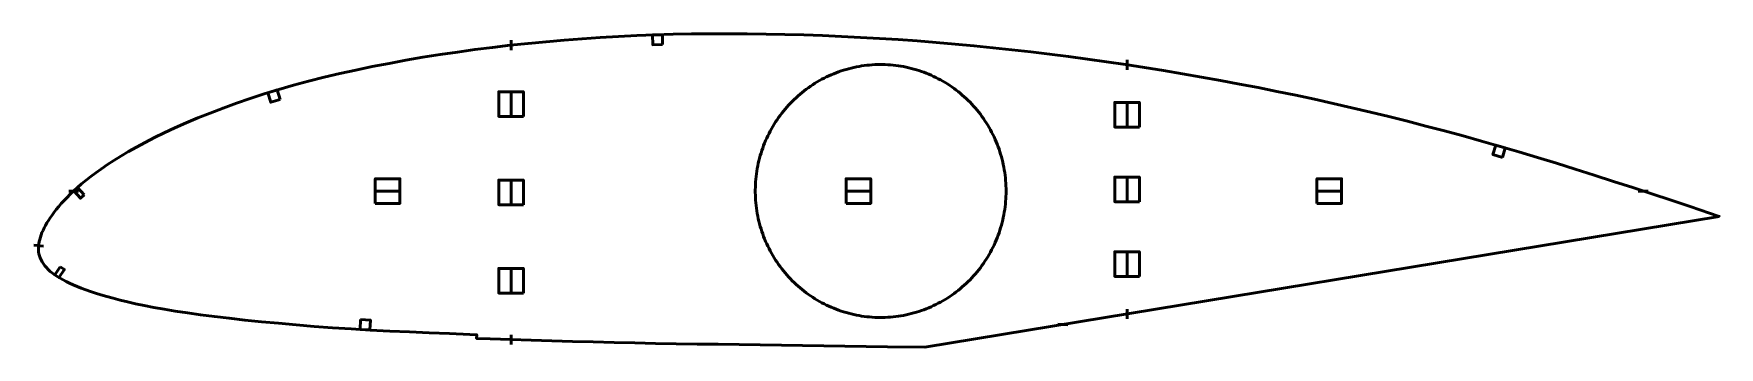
# Model space of a CAD drawing. Header units: metres. Extents: x -3 to 681, y -63 to 64.
import ezdxf

# ---------------------------------------------------------------- set-up
doc = ezdxf.new("R2010")
doc.units = ezdxf.units.M
doc.layers.add('Layer', color=1, linetype='Continuous', lineweight=50)

msp = doc.modelspace()

# ---------------------------------------------------------------- linework, layer by layer
at = {"layer": 'Layer'}
for p, q in [((190.55, 57.12), (190.55, 61.12)), ((340.55, 51.3), (340.55, 51.8)), ((440.55, 49.17), (440.55, 53.17)), ((190.55, 40.74), (190.55, 29.74)), ((440.55, 36.46), (440.55, 25.46)), ((15.01, 0), (11.01, 0)), ((145.91, 0), (134.91, 0)), ((190.55, 4.92), (190.55, -6.08)), ((289.66, 0), (289.16, 0)), ((337.03, 0), (326.03, 0)), ((391.44, 0), (391.94, 0)), ((440.55, 6.15), (440.55, -4.85)), ((528.14, 0), (517.14, 0)), ((648.05, 0), (652.05, 0)), ((0.79, -22.33), (-3.2, -22.03)), ((440.55, -24.16), (440.55, -35.16)), ((190.55, -30.91), (190.55, -41.91)), ((440.55, -47.87), (440.55, -51.87)), ((340.55, -51.3), (340.55, -51.8)), ((412.47, -54.01), (416.46, -54.32)), ((190.55, -58.29), (190.55, -62.29))]:
    msp.add_line(p, q, dxfattribs=at)
for points in [[(680.94, -10.33), (680.94, -10.33), (676.99, -8.98), (669.18, -6.34), (661.38, -3.73), (653.58, -1.15), (645.78, 1.39), (637.98, 3.91), (630.21, 6.4), (622.48, 8.84), (614.82, 11.23), (607.19, 13.57), (599.61, 15.84), (592.04, 18.05), (584.49, 20.21), (576.95, 22.32), (569.41, 24.37), (561.89, 26.36), (554.37, 28.3), (546.85, 30.18), (539.31, 32.01), (531.76, 33.79), (524.19, 35.51), (516.6, 37.19), (509.01, 38.82), (501.4, 40.4), (493.78, 41.92), (486.14, 43.39), (478.48, 44.82), (470.79, 46.2), (463.08, 47.54), (455.37, 48.83), (447.66, 50.07), (439.95, 51.26), (432.24, 52.4), (424.54, 53.49), (416.84, 54.53), (409.15, 55.51), (401.46, 56.44), (393.78, 57.31), (386.1, 58.13), (378.42, 58.9), (370.74, 59.61), (363.06, 60.26), (355.39, 60.86), (347.7, 61.4), (340.02, 61.88), (332.33, 62.32), (324.65, 62.7), (316.98, 63.02), (309.33, 63.29), (301.68, 63.5), (294.04, 63.65), (286.43, 63.75), (278.84, 63.79), (271.31, 63.78), (263.82, 63.7), (256.38, 63.55), (248.96, 63.32), (241.55, 63.02), (234.14, 62.66), (226.76, 62.23), (219.39, 61.74), (212.05, 61.17), (204.73, 60.55), (197.46, 59.85), (190.22, 59.09), (183.03, 58.25), (175.89, 57.35), (168.8, 56.38), (161.77, 55.34), (154.8, 54.22), (147.88, 53.02), (141.01, 51.76), (134.23, 50.44), (127.57, 49.06), (121.05, 47.63), (114.65, 46.12), (108.39, 44.54), (102.25, 42.88), (96.24, 41.15), (90.36, 39.36), (84.62, 37.5), (79.05, 35.59), (73.64, 33.63), (68.42, 31.64), (63.41, 29.63), (58.62, 27.62), (54.08, 25.62), (49.8, 23.63), (45.78, 21.67), (42.01, 19.73), (38.49, 17.83), (35.21, 15.96), (32.15, 14.15), (29.32, 12.4), (26.69, 10.69), (24.27, 9.04), (22.03, 7.44), (19.96, 5.87), (18.04, 4.35), (16.25, 2.88), (14.6, 1.45), (13.07, 0.06), (11.65, -1.28), (10.34, -2.59), (9.12, -3.86), (7.99, -5.1), (6.95, -6.31), (5.98, -7.48), (5.09, -8.62), (4.27, -9.74), (3.5, -10.85), (2.79, -11.92), (2.15, -12.94), (1.58, -13.94), (1.06, -14.96), (0.58, -15.95), (0.15, -16.89), (-0.21, -17.8), (-0.5, -18.72), (-0.75, -19.63), (-0.95, -20.52), (-1.11, -21.37), (-1.21, -22.24), (-1.27, -23.03), (-1.27, -23.84), (-1.2, -24.64), (-1.07, -25.46), (-0.85, -26.29), (-0.57, -27.11), (-0.22, -27.93), (0.21, -28.73), (0.71, -29.52), (1.3, -30.31), (1.97, -31.08), (2.7, -31.84), (3.51, -32.59), (4.39, -33.32), (5.35, -34.03), (6.38, -34.72), (7.5, -35.4), (8.7, -36.06), (10, -36.72), (11.38, -37.38), (12.86, -38.04), (14.43, -38.71), (16.11, -39.38), (17.9, -40.06), (19.82, -40.74), (21.87, -41.42), (24.09, -42.1), (26.49, -42.79), (29.07, -43.5), (31.86, -44.23), (34.88, -44.96), (38.14, -45.71), (41.68, -46.45), (45.52, -47.19), (49.71, -47.93), (54.26, -48.67), (59.19, -49.43), (64.48, -50.18), (70.13, -50.92), (76.15, -51.64), (82.52, -52.33), (89.22, -53.01), (96.19, -53.67), (103.36, -54.31), (110.67, -54.91), (118.1, -55.45), (125.66, -55.94), (133.4, -56.38), (141.28, -56.79), (149.27, -57.17), (157.36, -57.52), (165.56, -57.85), (173.84, -58.17), (176.61, -58.28), (176.56, -59.78), (182.1, -59.99), (190.42, -60.28), (198.74, -60.56), (207.09, -60.8), (215.47, -61.02), (223.89, -61.23), (232.33, -61.43), (240.75, -61.62), (249.17, -61.79), (257.61, -61.93), (266.09, -62.06), (274.6, -62.18), (283.13, -62.3), (291.69, -62.44), (300.25, -62.56), (308.83, -62.68), (317.44, -62.79), (326.05, -62.91), (334.66, -63.03), (343.28, -63.16), (358.44, -63.38), (680.94, -10.33)], [(391.44, 0), (391.43, 1.08), (391.39, 2.16), (391.34, 3.23), (391.26, 4.31), (391.16, 5.38), (391.03, 6.45), (390.89, 7.52), (390.72, 8.58), (390.53, 9.65), (390.32, 10.7), (390.08, 11.75), (389.83, 12.8), (389.55, 13.84), (389.25, 14.88), (388.93, 15.9), (388.59, 16.93), (388.23, 17.94), (387.84, 18.95), (387.44, 19.94), (387.01, 20.93), (386.56, 21.91), (386.1, 22.88), (385.61, 23.84), (385.1, 24.79), (384.58, 25.73), (384.03, 26.66), (383.46, 27.57), (382.88, 28.47), (382.28, 29.37), (381.66, 30.24), (381.02, 31.11), (380.36, 31.96), (379.69, 32.79), (378.99, 33.62), (378.28, 34.42), (377.56, 35.21), (376.82, 35.99), (376.06, 36.75), (375.28, 37.49), (374.49, 38.22), (373.69, 38.93), (372.87, 39.63), (372.04, 40.3), (371.19, 40.96), (370.33, 41.6), (369.46, 42.22), (368.57, 42.83), (367.67, 43.41), (366.76, 43.97), (365.84, 44.52), (364.91, 45.05), (363.96, 45.55), (363.01, 46.04), (362.04, 46.5), (361.07, 46.95), (360.09, 47.37), (359.09, 47.78), (358.09, 48.16), (357.09, 48.52), (356.07, 48.86), (355.05, 49.18), (354.02, 49.47), (352.99, 49.75), (351.95, 50), (350.9, 50.23), (349.85, 50.44), (348.8, 50.62), (347.74, 50.79), (346.68, 50.93), (345.62, 51.05), (344.56, 51.14), (343.49, 51.22), (342.42, 51.27), (341.35, 51.3), (340.28, 51.3), (339.21, 51.29), (338.15, 51.25), (337.08, 51.18), (336.01, 51.1), (334.95, 50.99), (333.89, 50.86), (332.83, 50.71), (331.77, 50.53), (330.72, 50.34), (329.67, 50.12), (328.63, 49.88), (327.6, 49.61), (326.56, 49.33), (325.54, 49.02), (324.52, 48.69), (323.51, 48.34), (322.51, 47.97), (321.51, 47.58), (320.52, 47.16), (319.54, 46.73), (318.57, 46.27), (317.62, 45.8), (316.67, 45.3), (315.73, 44.79), (314.8, 44.25), (313.88, 43.69), (312.98, 43.12), (312.09, 42.53), (311.21, 41.91), (310.34, 41.28), (309.48, 40.63), (308.64, 39.97), (307.82, 39.28), (307.01, 38.58), (306.21, 37.86), (305.43, 37.12), (304.66, 36.37), (303.91, 35.6), (303.18, 34.82), (302.46, 34.02), (301.76, 33.21), (301.08, 32.38), (300.41, 31.53), (299.76, 30.68), (299.13, 29.81), (298.52, 28.92), (297.93, 28.02), (297.35, 27.12), (296.8, 26.19), (296.26, 25.26), (295.74, 24.32), (295.25, 23.36), (294.77, 22.4), (294.31, 21.42), (293.88, 20.44), (293.46, 19.45), (293.07, 18.44), (292.69, 17.43), (292.34, 16.42), (292.01, 15.39), (291.7, 14.36), (291.41, 13.32), (291.14, 12.28), (290.9, 11.23), (290.67, 10.17), (290.47, 9.12), (290.29, 8.05), (290.14, 6.99), (290, 5.92), (289.89, 4.84), (289.8, 3.77), (289.73, 2.69), (289.69, 1.62), (289.67, 0.54), (289.67, -0.54), (289.69, -1.62), (289.73, -2.69), (289.8, -3.77), (289.89, -4.84), (290, -5.92), (290.14, -6.99), (290.29, -8.05), (290.47, -9.12), (290.67, -10.17), (290.9, -11.23), (291.14, -12.28), (291.41, -13.32), (291.7, -14.36), (292.01, -15.39), (292.34, -16.42), (292.69, -17.43), (293.07, -18.44), (293.46, -19.45), (293.88, -20.44), (294.31, -21.42), (294.77, -22.4), (295.25, -23.36), (295.74, -24.32), (296.26, -25.26), (296.8, -26.19), (297.35, -27.12), (297.93, -28.02), (298.52, -28.92), (299.13, -29.81), (299.76, -30.68), (300.41, -31.53), (301.08, -32.38), (301.76, -33.21), (302.46, -34.02), (303.18, -34.82), (303.91, -35.6), (304.66, -36.37), (305.43, -37.12), (306.21, -37.86), (307.01, -38.58), (307.82, -39.28), (308.64, -39.97), (309.48, -40.63), (310.34, -41.28), (311.21, -41.91), (312.09, -42.53), (312.98, -43.12), (313.88, -43.69), (314.8, -44.25), (315.73, -44.79), (316.67, -45.3), (317.62, -45.8), (318.57, -46.27), (319.54, -46.73), (320.52, -47.16), (321.51, -47.58), (322.51, -47.97), (323.51, -48.34), (324.52, -48.69), (325.54, -49.02), (326.56, -49.33), (327.6, -49.61), (328.63, -49.88), (329.67, -50.12), (330.72, -50.34), (331.77, -50.53), (332.83, -50.71), (333.89, -50.86), (334.95, -50.99), (336.01, -51.1), (337.08, -51.18), (338.15, -51.25), (339.21, -51.29), (340.28, -51.3), (341.35, -51.3), (342.42, -51.27), (343.49, -51.22), (344.56, -51.14), (345.62, -51.05), (346.68, -50.93), (347.74, -50.79), (348.8, -50.62), (349.85, -50.44), (350.9, -50.23), (351.95, -50), (352.99, -49.75), (354.02, -49.47), (355.05, -49.18), (356.07, -48.86), (357.09, -48.52), (358.09, -48.16), (359.09, -47.78), (360.09, -47.37), (361.07, -46.95), (362.04, -46.5), (363.01, -46.04), (363.96, -45.55), (364.91, -45.05), (365.84, -44.52), (366.76, -43.97), (367.67, -43.41), (368.57, -42.83), (369.46, -42.22), (370.33, -41.6), (371.19, -40.96), (372.04, -40.3), (372.87, -39.63), (373.69, -38.93), (374.49, -38.22), (375.28, -37.49), (376.06, -36.75), (376.82, -35.99), (377.56, -35.21), (378.28, -34.42), (378.99, -33.62), (379.69, -32.79), (380.36, -31.96), (381.02, -31.11), (381.66, -30.24), (382.28, -29.37), (382.88, -28.47), (383.46, -27.57), (384.03, -26.66), (384.58, -25.73), (385.1, -24.79), (385.61, -23.84), (386.1, -22.88), (386.56, -21.91), (387.01, -20.93), (387.44, -19.94), (387.84, -18.95), (388.23, -17.94), (388.59, -16.93), (388.93, -15.9), (389.25, -14.88), (389.55, -13.84), (389.83, -12.8), (390.08, -11.75), (390.32, -10.7), (390.53, -9.65), (390.72, -8.58), (390.89, -7.52), (391.03, -6.45), (391.16, -5.38), (391.26, -4.31), (391.34, -3.23), (391.39, -2.16), (391.43, -1.08), (391.44, 0)]]:
    msp.add_lwpolyline(points, close=True, dxfattribs=at)
for points in [[(252.07, 59.41), (248.07, 59.29), (247.95, 63.29), (251.95, 63.41), (252.07, 59.41)], [(96.81, 37.15), (92.99, 35.98), (91.82, 39.8), (95.64, 40.97), (96.81, 37.15)], [(195.55, 30.24), (185.55, 30.24), (185.55, 40.24), (195.55, 40.24), (195.55, 30.24)], [(445.55, 25.96), (435.55, 25.96), (435.55, 35.96), (445.55, 35.96), (445.55, 25.96)], [(592.9, 13.63), (589.06, 14.76), (590.18, 18.6), (594.02, 17.47), (592.9, 13.63)], [(17.23, -1.57), (15.75, -2.91), (13.06, 0.05), (14.54, 1.4), (17.23, -1.57)], [(135.41, -5), (135.41, 5), (145.41, 5), (145.41, -5), (135.41, -5)], [(195.55, -5.58), (185.55, -5.58), (185.55, 4.42), (195.55, 4.42), (195.55, -5.58)], [(326.53, -5), (326.53, 5), (336.53, 5), (336.53, -5), (326.53, -5)], [(445.55, -4.35), (435.55, -4.35), (435.55, 5.65), (445.55, 5.65), (445.55, -4.35)], [(517.64, -5), (517.64, 5), (527.64, 5), (527.64, -5), (517.64, -5)], [(445.55, -34.66), (435.55, -34.66), (435.55, -24.66), (445.55, -24.66), (445.55, -34.66)], [(7.57, -30.7), (9.23, -31.81), (7.01, -35.14), (5.35, -34.03), (7.57, -30.7)], [(195.55, -41.41), (185.55, -41.41), (185.55, -31.41), (195.55, -31.41), (195.55, -41.41)], [(129.49, -52.15), (133.48, -52.38), (133.25, -56.37), (129.26, -56.14), (129.49, -52.15)]]:
    msp.add_lwpolyline(points, dxfattribs=at)

doc.saveas('drawing.dxf')
